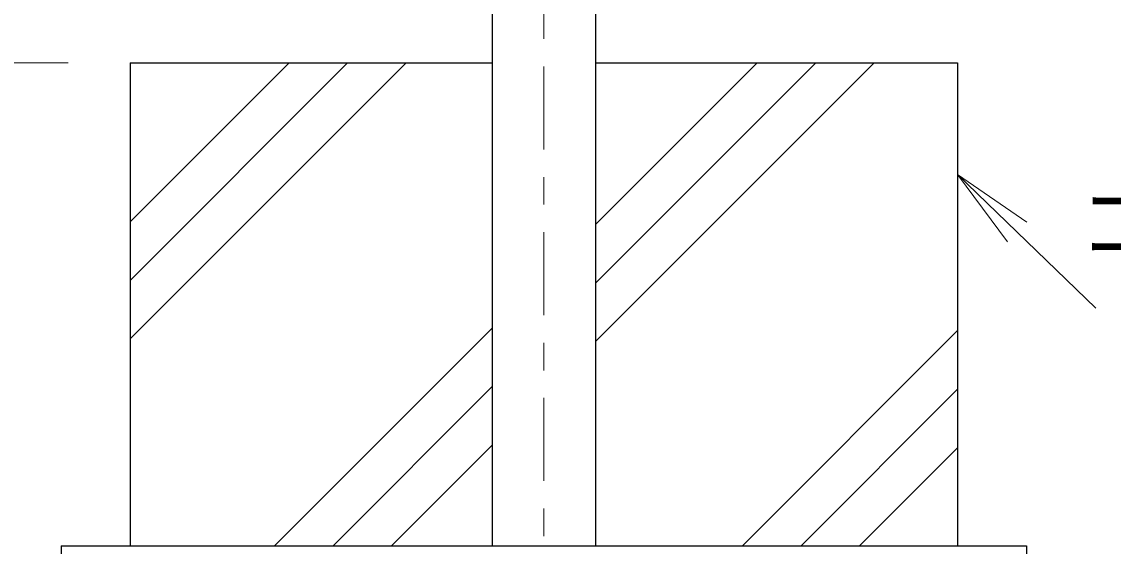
# Model space of a CAD drawing. Units: millimetres on the paper, scale 1:20. Extents: x -365 to 0, y -19 to 257.
# Drawn here: x -322.47 to -282.9, y 64.28 to 83.27 of the extents above; entities that cross this region are included whole.
import ezdxf

# ---------------------------------------------------------------- set-up
doc = ezdxf.new("R2010")
doc.units = ezdxf.units.MM
doc.linetypes.add('USER2', pattern=[6, 3, -1, 1, -1])
doc.layers.add('1_20', color=7, linetype='Continuous', lineweight=13)
doc.styles.add('ＭＳ ゴシック', font='')
doc.styles.get('ＭＳ ゴシック').set_extended_font_data('MS Gothic')

# ---------------------------------------------------------------- blocks, each defined once
blk = doc.blocks.new('open_arrow')
at = {"color": 0, "linetype": 'Continuous', "lineweight": -2}
blk.add_lwpolyline([(7.5, 1.25), (0, 0), (7.5, -1.25)], dxfattribs=at)

msp = doc.modelspace()

# ---------------------------------------------------------------- linework, layer by layer
at = {"layer": '1_20', "linetype": 'USER2'}
msp.add_line((-303.539, 177.648), (-303.539, 57.267), dxfattribs=at)
at = {"layer": '1_20', "lineweight": 25}
for p, q in [((-305.414, 89.289), (-305.414, 64.289)), ((-301.664, 89.289), (-301.664, 64.289)), ((-318.539, 81.789), (-318.539, 64.289)), ((-318.539, 81.789), (-305.414, 81.789)), ((-301.664, 81.789), (-288.539, 81.789)), ((-288.539, 81.789), (-288.539, 64.289)), ((-321.039, 64.289), (-321.039, 59.289)), ((-321.039, 64.289), (-286.039, 64.289)), ((-286.039, 64.289), (-286.039, 59.289))]:
    msp.add_line(p, q, dxfattribs=at)
at = {"layer": '1_20'}
for p, q in [((-320.789, 81.789), (-343.289, 81.789)), ((-318.539, 71.784), (-308.534, 81.789)), ((-318.539, 73.906), (-310.656, 81.789)), ((-318.539, 76.027), (-312.777, 81.789)), ((-301.664, 71.689), (-291.564, 81.789)), ((-301.664, 73.81), (-293.685, 81.789)), ((-301.664, 75.931), (-295.806, 81.789)), ((-288.539, 77.741), (-283.533, 72.898)), ((-313.306, 64.289), (-305.414, 72.181)), ((-296.336, 64.289), (-288.539, 72.086)), ((-311.185, 64.289), (-305.414, 70.06)), ((-294.214, 64.289), (-288.539, 69.964)), ((-309.064, 64.289), (-305.414, 67.939)), ((-292.093, 64.289), (-288.539, 67.843))]:
    msp.add_line(p, q, dxfattribs=at)

# ---------------------------------------------------------------- block references
at = {"layer": '1_20', "xscale": 0.4, "yscale": 0.4, "rotation": 316}
msp.add_blockref('open_arrow', (-288.539, 77.741), dxfattribs=at)

# ---------------------------------------------------------------- texts
at = {"layer": '1_20', "insert": (-283.949, 75.898), "char_height": 2.199, "attachment_point": 4, "style": 'ＭＳ ゴシック'}
msp.add_mtext('\\T1.64;\\W0.6;コンクリ－ト', dxfattribs=at)

doc.saveas('drawing.dxf')
